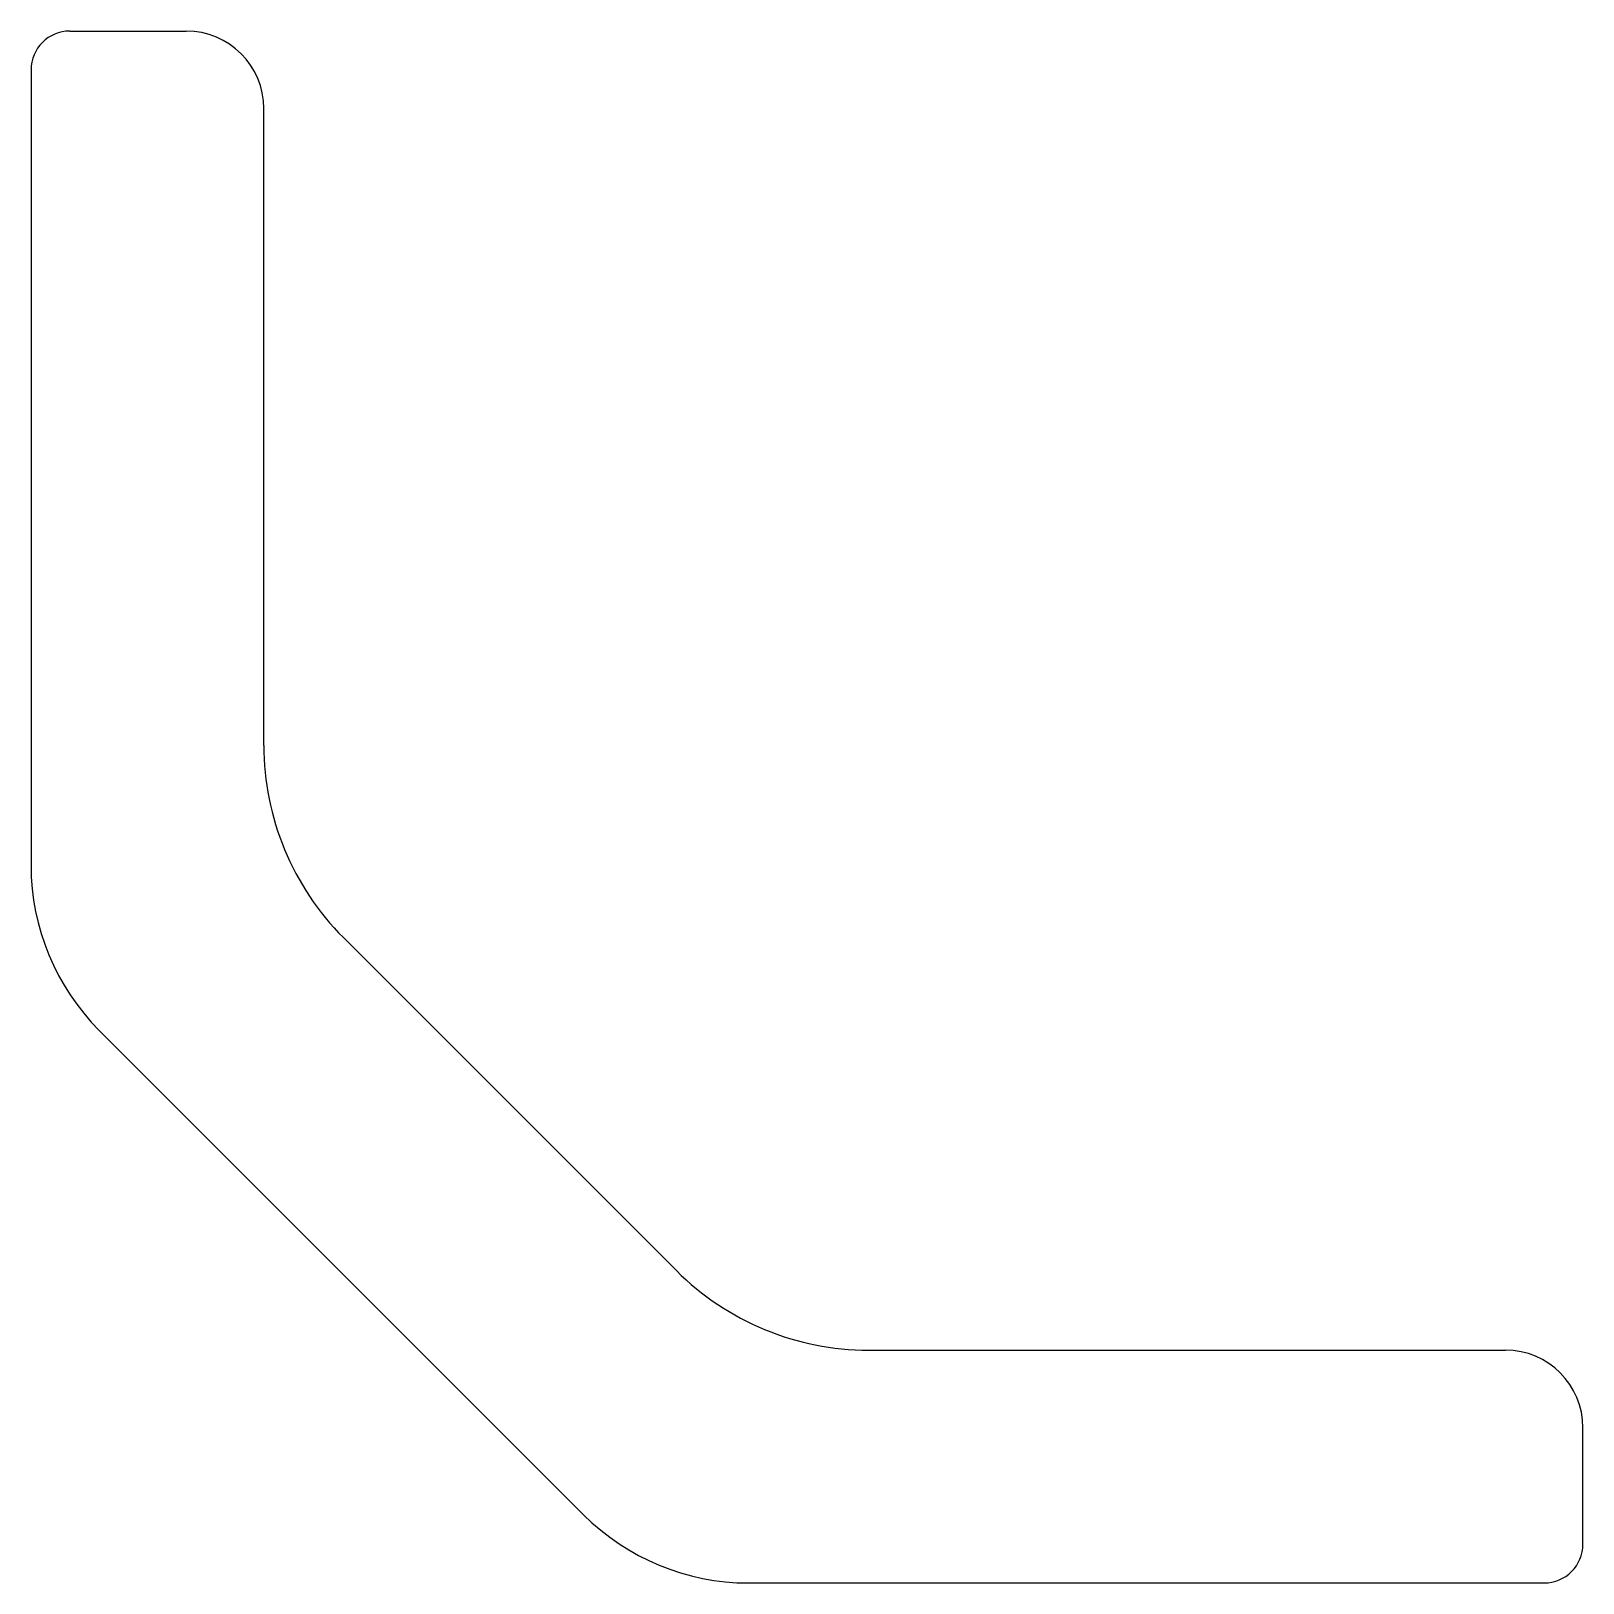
# Model space of a CAD drawing. Header units: millimetres. Extents: x 0 to 20, y 0 to 20.
import ezdxf

# ---------------------------------------------------------------- set-up
doc = ezdxf.new("R2010")
doc.units = ezdxf.units.MM
doc.layers.add('3', color=7, linetype='Continuous', true_color=0xffffff)

msp = doc.modelspace()

# ---------------------------------------------------------------- linework, layer by layer
at = {"layer": '3', "color": 30, "linetype": 'Continuous', "lineweight": 25}
for p, q in [((0.5, 20), (2, 20)), ((0, 19.5), (0, 9.242641)), ((3, 10.792414), (3, 19)), ((8.317541, 4.025126), (4.025126, 8.317541)), ((0.87868, 7.12132), (7.12132, 0.87868)), ((10.792414, 3), (19, 3)), ((20, 0.5), (20, 2)), ((9.242641, 0), (19.5, 0))]:
    msp.add_line(p, q, dxfattribs=at)
for centre, radius, start, end in [((0.5, 19.5), 0.5, 90, 180), ((2, 19), 1, 0, 90), ((6.5, 10.792414), 3.5, 180, 225), ((3, 9.242641), 3, 180, 225), ((10.792414, 6.5), 3.5, 225, 270), ((19, 2), 1, 0, 90), ((9.242641, 3), 3, 225, 270), ((19.5, 0.5), 0.5, 270, 0)]:
    msp.add_arc(centre, radius, start, end, dxfattribs=at)

doc.saveas('drawing.dxf')
